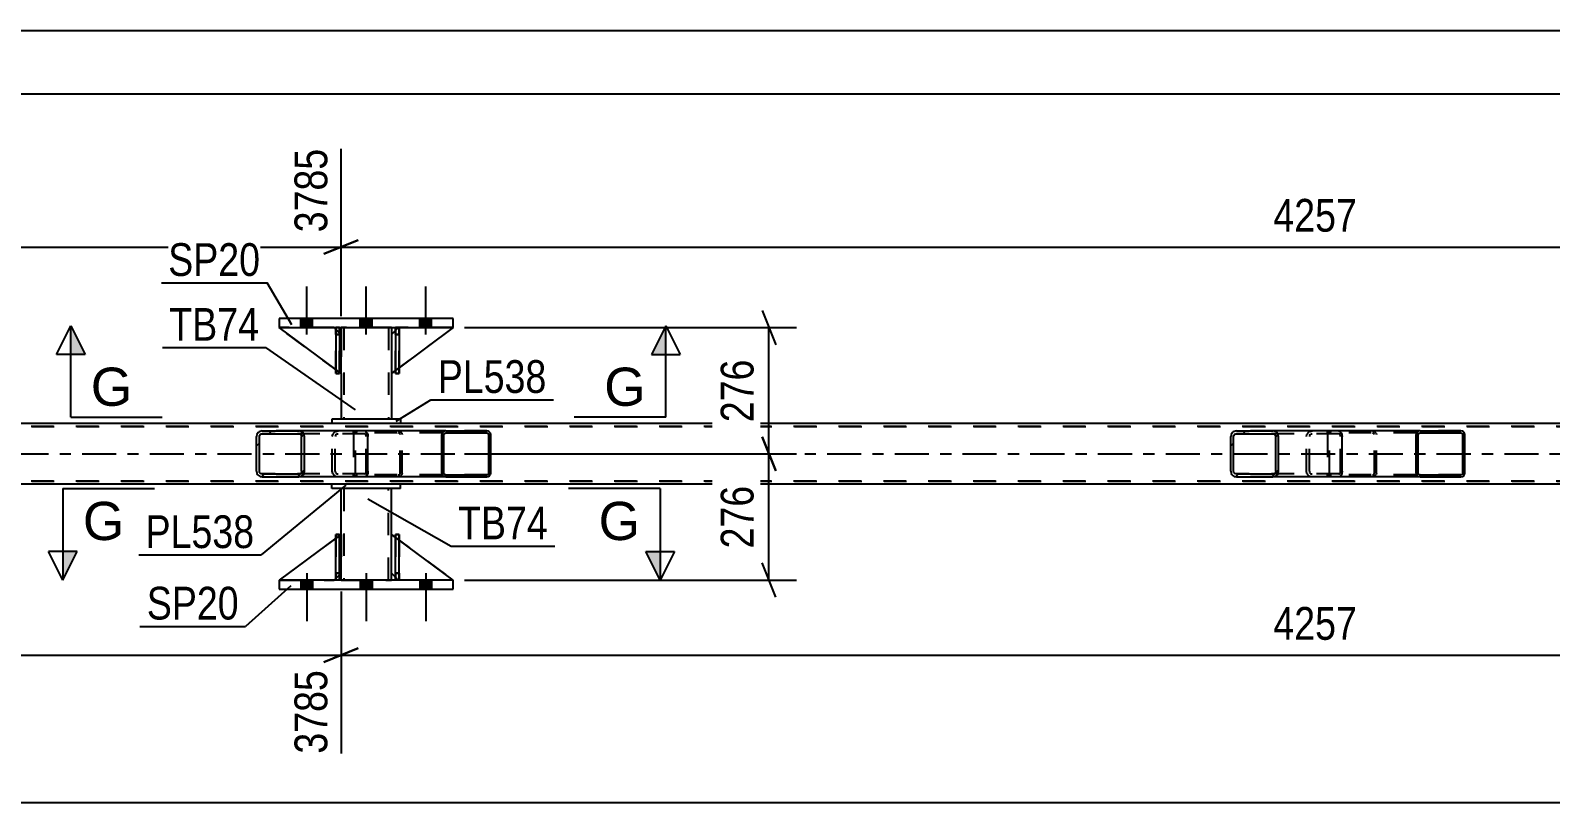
# Model space of a CAD drawing. Header units: millimetres. Extents: x 0 to 841, y 0 to 594.
# Drawn here: x 128.4 to 261.3, y 223.9 to 291.5 of the extents above; entities that cross this region are included whole.
import ezdxf

# ---------------------------------------------------------------- set-up
doc = ezdxf.new("R2010")
doc.units = ezdxf.units.MM
doc.linetypes.add('DXK_LINE_DOT2', pattern=[3.9198, 1.9599, -1.9599])
doc.linetypes.add('DXK_LINE_DOT3', pattern=[5.9187, 2.979, -0.9799, 0.9799, -0.9799])
doc.styles.add('Arial', font='ARIAL.TTF', dxfattribs={"height": 0.2})
doc.styles.add('Arial Narrow', font='ARIALN.TTF', dxfattribs={"height": 0.2})

# ---------------------------------------------------------------- blocks, each defined once
blk = doc.blocks.new('Bolt-318933943-2684 - 2681')
at = {"linetype": 'Continuous'}
for points in [[(153.11, 243.39), (152.07, 243.39), (152.07, 242.59), (153.11, 242.59)], [(153.11, 243.39), (152.07, 243.39), (152.07, 242.59), (153.11, 242.59)], [(153.11, 243.39), (152.07, 243.39), (152.07, 242.59), (153.11, 242.59)], [(158.31, 243.39), (157.27, 243.39), (157.27, 242.59), (158.31, 242.59)], [(158.31, 243.39), (157.27, 243.39), (157.27, 242.59), (158.31, 242.59)], [(163.51, 243.39), (162.47, 243.39), (162.47, 242.59), (163.51, 242.59)], [(163.51, 243.39), (162.47, 243.39), (162.47, 242.59), (163.51, 242.59)], [(163.51, 243.39), (162.47, 243.39), (162.47, 242.59), (163.51, 242.59)]]:
    blk.add_hatch(color=1, dxfattribs=at).paths.add_polyline_path(points)
at = {"color": 1, "linetype": 'Continuous'}
for p, q in [((152.07, 243.39), (152.07, 242.59)), ((152.07, 243.39), (152.07, 242.59)), ((152.07, 243.39), (152.07, 242.59)), ((152.59, 243.99), (152.59, 239.79)), ((152.59, 243.99), (152.59, 239.79)), ((152.59, 243.99), (152.59, 239.79)), ((153.11, 243.39), (153.11, 242.59)), ((153.11, 243.39), (153.11, 242.59)), ((153.11, 243.39), (153.11, 242.59)), ((157.27, 243.39), (157.27, 242.59)), ((157.27, 243.39), (157.27, 242.59)), ((157.79, 243.99), (157.79, 239.79)), ((157.79, 243.99), (157.79, 239.79)), ((158.31, 243.39), (158.31, 242.59)), ((158.31, 243.39), (158.31, 242.59)), ((162.47, 243.39), (162.47, 242.59)), ((162.47, 243.39), (162.47, 242.59)), ((162.47, 243.39), (162.47, 242.59)), ((162.99, 243.99), (162.99, 239.79)), ((162.99, 243.99), (162.99, 239.79)), ((162.99, 243.99), (162.99, 239.79)), ((163.51, 243.39), (163.51, 242.59)), ((163.51, 243.39), (163.51, 242.59)), ((163.51, 243.39), (163.51, 242.59))]:
    blk.add_line(p, q, dxfattribs=at)
blk = doc.blocks.new('Bolt-318933943-2685 - 2681')
at = {"linetype": 'Continuous'}
for points in [[(152.07, 265.47), (153.11, 265.47), (153.11, 266.27), (152.07, 266.27)], [(152.07, 265.47), (153.11, 265.47), (153.11, 266.27), (152.07, 266.27)], [(152.07, 265.47), (153.11, 265.47), (153.11, 266.27), (152.07, 266.27)], [(157.27, 265.47), (158.31, 265.47), (158.31, 266.27), (157.27, 266.27)], [(157.27, 265.47), (158.31, 265.47), (158.31, 266.27), (157.27, 266.27)], [(162.47, 265.47), (163.51, 265.47), (163.51, 266.27), (162.47, 266.27)], [(162.47, 265.47), (163.51, 265.47), (163.51, 266.27), (162.47, 266.27)], [(162.47, 265.47), (163.51, 265.47), (163.51, 266.27), (162.47, 266.27)]]:
    blk.add_hatch(color=1, dxfattribs=at).paths.add_polyline_path(points)
at = {"color": 1, "linetype": 'Continuous'}
for p, q in [((152.59, 264.87), (152.59, 269.07)), ((152.59, 264.87), (152.59, 269.07)), ((152.59, 264.87), (152.59, 269.07)), ((157.79, 264.87), (157.79, 269.07)), ((157.79, 264.87), (157.79, 269.07)), ((162.99, 264.87), (162.99, 269.07)), ((162.99, 264.87), (162.99, 269.07)), ((162.99, 264.87), (162.99, 269.07)), ((152.07, 265.47), (152.07, 266.27)), ((152.07, 265.47), (152.07, 266.27)), ((152.07, 265.47), (152.07, 266.27)), ((153.11, 265.47), (153.11, 266.27)), ((153.11, 265.47), (153.11, 266.27)), ((153.11, 265.47), (153.11, 266.27)), ((157.27, 265.47), (157.27, 266.27)), ((157.27, 265.47), (157.27, 266.27)), ((158.31, 265.47), (158.31, 266.27)), ((158.31, 265.47), (158.31, 266.27)), ((162.47, 265.47), (162.47, 266.27)), ((162.47, 265.47), (162.47, 266.27)), ((162.47, 265.47), (162.47, 266.27)), ((163.51, 265.47), (163.51, 266.27)), ((163.51, 265.47), (163.51, 266.27)), ((163.51, 265.47), (163.51, 266.27))]:
    blk.add_line(p, q, dxfattribs=at)
blk = doc.blocks.new('Part-318933943-2922 - 2681')
at = {"color": 2, "linetype": 'Continuous'}
for p, q in [((155.59, 247.39), (155.59, 251.39)), ((159.99, 247.39), (159.99, 251.39)), ((155.59, 243.39), (155.59, 243.99)), ((159.99, 243.39), (159.99, 243.99))]:
    blk.add_line(p, q, dxfattribs=at)
at = {"color": 7, "linetype": 'DXK_LINE_DOT2'}
for p, q in [((159.99, 251.39), (155.59, 251.39)), ((155.83, 251.39), (155.83, 243.39)), ((159.75, 243.39), (159.75, 251.39)), ((155.59, 243.99), (155.59, 247.39)), ((159.99, 243.99), (159.99, 247.39)), ((155.59, 243.39), (159.99, 243.39))]:
    blk.add_line(p, q, dxfattribs=at)
blk = doc.blocks.new('Part-318933943-2757 - 2681')
at = {"color": 2, "linetype": 'Continuous'}
for p, q in [((154.79, 257.07), (61.94, 257.07)), ((325.06, 257.07), (160.79, 257.07)), ((154.79, 251.79), (61.94, 251.79)), ((325.06, 251.79), (160.79, 251.79))]:
    blk.add_line(p, q, dxfattribs=at)
at = {"color": 7, "linetype": 'DXK_LINE_DOT2'}
for p, q in [((726.28, 256.83), (61.94, 256.83)), ((61.94, 256.83), (725.57, 256.83)), ((160.79, 257.07), (154.79, 257.07)), ((726.28, 252.03), (61.94, 252.03)), ((61.94, 252.03), (725.54, 252.03)), ((160.79, 251.79), (154.79, 251.79))]:
    blk.add_line(p, q, dxfattribs=at)
at = {"color": 7, "linetype": 'DXK_LINE_DOT3'}
blk.add_line((61.94, 254.43), (725.95, 254.43), dxfattribs=at)
blk = doc.blocks.new('Part-318933943-2841 - 2681')
at = {"color": 2, "linetype": 'Continuous'}
for p, q in [((160.79, 251.79), (154.79, 251.79)), ((154.79, 251.39), (154.79, 251.79)), ((160.79, 251.39), (154.79, 251.39)), ((160.79, 251.39), (160.79, 251.79))]:
    blk.add_line(p, q, dxfattribs=at)
blk = doc.blocks.new('Part-318933943-2770 - 2681')
at = {"color": 2, "linetype": 'Continuous'}
for p, q in [((160.79, 257.47), (154.79, 257.47)), ((154.79, 257.47), (154.79, 257.07)), ((160.79, 257.07), (154.79, 257.07)), ((160.79, 257.47), (160.79, 257.07))]:
    blk.add_line(p, q, dxfattribs=at)
blk = doc.blocks.new('Part-318933943-2796 - 2681')
at = {"linetype": 'Continuous'}
h = blk.add_hatch(dxfattribs=at)
h.set_pattern_fill('', scale=0.7, style=0, pattern_type=0)
h.set_pattern_definition([(45, (253.7785, 256.228), (-1.57154, 1.57154), [])])
h.paths.add_polyline_path([(253.8, 256.11), (253.78, 256.23), (253.7, 256.33), (253.59, 256.4), (253.46, 256.43), (249.89, 256.43), (249.76, 256.4), (249.65, 256.33), (249.57, 256.23), (249.55, 256.11), (249.55, 252.75), (249.57, 252.62), (249.65, 252.52), (249.76, 252.45), (249.89, 252.43), (253.46, 252.43), (253.59, 252.45), (253.7, 252.52), (253.78, 252.62), (253.8, 252.75)])
h.paths.add_polyline_path([(253.62, 252.68), (253.58, 252.63), (253.53, 252.6), (253.46, 252.59), (249.89, 252.59), (249.82, 252.6), (249.77, 252.63), (249.73, 252.68), (249.72, 252.75), (249.72, 256.11), (249.73, 256.17), (249.77, 256.22), (249.82, 256.25), (249.89, 256.27), (253.46, 256.27), (253.53, 256.25), (253.58, 256.22), (253.62, 256.17), (253.63, 256.11), (253.63, 252.75)])
at = {"color": 7, "linetype": 'DXK_LINE_DOT2'}
for p, q in [((242.02, 256.4), (242.15, 256.43)), ((242.8, 256.43), (242.15, 256.43)), ((245.73, 256.43), (245.86, 256.4)), ((253.46, 256.43), (249.89, 256.43)), ((241.81, 256.11), (241.82, 256.13)), ((241.81, 256.11), (241.81, 252.75)), ((241.82, 256.13), (241.84, 256.23)), ((241.99, 256.17), (241.98, 256.11)), ((241.98, 252.75), (241.98, 256.11)), ((242.03, 256.22), (241.99, 256.17)), ((242.09, 256.25), (242.03, 256.22)), ((242.15, 256.27), (242.09, 256.25)), ((253.46, 256.27), (242.15, 256.27)), ((245.79, 256.25), (245.73, 256.27)), ((245.85, 256.22), (245.79, 256.25)), ((245.88, 256.17), (245.85, 256.22)), ((245.9, 256.11), (245.88, 256.17)), ((245.9, 252.75), (245.9, 256.11)), ((246.04, 256.23), (246.07, 256.11)), ((246.07, 252.75), (246.07, 256.11)), ((241.84, 252.62), (241.81, 252.75)), ((241.98, 252.75), (241.99, 252.68)), ((241.99, 252.68), (242.03, 252.63)), ((242.15, 252.43), (242.02, 252.45)), ((242.03, 252.63), (242.09, 252.6)), ((242.09, 252.6), (242.15, 252.59)), ((253.46, 252.59), (242.15, 252.59)), ((242.8, 252.43), (242.15, 252.43)), ((245.73, 252.59), (245.79, 252.6)), ((245.86, 252.45), (245.73, 252.43)), ((245.79, 252.6), (245.85, 252.63)), ((245.85, 252.63), (245.88, 252.68)), ((245.88, 252.68), (245.9, 252.75)), ((246.07, 252.75), (246.04, 252.62)), ((253.46, 252.43), (249.89, 252.43))]:
    blk.add_line(p, q, dxfattribs=at)
at = {"color": 2, "linetype": 'Continuous'}
for p, q in [((249.89, 256.43), (242.8, 256.43)), ((249.89, 256.43), (249.76, 256.4)), ((249.89, 256.43), (253.46, 256.43)), ((253.59, 256.4), (253.46, 256.43)), ((249.57, 256.23), (249.55, 256.11)), ((249.55, 252.75), (249.55, 256.11)), ((249.72, 256.11), (249.73, 256.17)), ((249.72, 252.75), (249.72, 256.11)), ((249.73, 256.17), (249.77, 256.22)), ((249.77, 256.22), (249.82, 256.25)), ((249.82, 256.25), (249.89, 256.27)), ((249.89, 256.27), (253.46, 256.27)), ((253.46, 256.27), (253.53, 256.25)), ((253.53, 256.25), (253.58, 256.22)), ((253.58, 256.22), (253.62, 256.17)), ((253.62, 256.17), (253.63, 256.11)), ((253.63, 252.75), (253.63, 256.11)), ((253.8, 256.11), (253.78, 256.23)), ((253.8, 252.75), (253.8, 256.11)), ((249.89, 252.43), (242.8, 252.43)), ((249.55, 252.75), (249.57, 252.62)), ((249.73, 252.68), (249.72, 252.75)), ((249.77, 252.63), (249.73, 252.68)), ((249.76, 252.45), (249.89, 252.43)), ((249.82, 252.6), (249.77, 252.63)), ((249.89, 252.59), (249.82, 252.6)), ((249.89, 252.59), (253.46, 252.59)), ((249.89, 252.43), (253.46, 252.43)), ((253.53, 252.6), (253.46, 252.59)), ((253.46, 252.43), (253.59, 252.45)), ((253.58, 252.63), (253.53, 252.6)), ((253.62, 252.68), (253.58, 252.63)), ((253.63, 252.75), (253.62, 252.68)), ((253.78, 252.62), (253.8, 252.75))]:
    blk.add_line(p, q, dxfattribs=at)
at = {"color": 7, "linetype": 'DXK_LINE_DOT2'}
for centre, start, end in [((242.14, 256.09), 110.7583, 155.68), ((245.74, 256.09), 24.32, 69.2417), ((242.14, 252.76), 204.32, 249.2417), ((245.74, 252.76), 290.7583, 335.68)]:
    blk.add_arc(centre, 0.331, start, end, dxfattribs=at)
at = {"color": 2, "linetype": 'Continuous'}
for centre, start, end in [((249.88, 256.09), 110.7583, 155.68), ((253.48, 256.09), 24.32, 69.2417), ((249.88, 252.76), 204.32, 249.2417), ((253.48, 252.76), 290.7583, 335.68)]:
    blk.add_arc(centre, 0.331, start, end, dxfattribs=at)
blk = doc.blocks.new('Part-318933943-2797 - 2681')
at = {"linetype": 'Continuous'}
h = blk.add_hatch(dxfattribs=at)
h.set_pattern_fill('', scale=0.7, style=0, pattern_type=0)
h.set_pattern_definition([(45, (237.4916, 256.1292), (-1.57154, 1.57154), [])])
h.paths.add_polyline_path([(237.53, 255.95), (237.49, 256.13), (237.38, 256.28), (237.22, 256.39), (237.03, 256.43), (233.84, 256.43), (233.65, 256.39), (233.49, 256.28), (233.38, 256.13), (233.34, 255.95), (233.34, 252.91), (233.38, 252.72), (233.49, 252.57), (233.65, 252.46), (233.84, 252.43), (237.03, 252.43), (237.22, 252.46), (237.38, 252.57), (237.49, 252.72), (237.53, 252.91)])
h.paths.add_polyline_path([(237.26, 252.81), (237.2, 252.74), (237.12, 252.68), (237.03, 252.67), (233.84, 252.67), (233.75, 252.68), (233.67, 252.74), (233.61, 252.81), (233.59, 252.91), (233.59, 255.95), (233.61, 256.04), (233.67, 256.12), (233.75, 256.17), (233.84, 256.19), (237.03, 256.19), (237.12, 256.17), (237.2, 256.12), (237.26, 256.04), (237.28, 255.95), (237.28, 252.91)])
at = {"color": 2, "linetype": 'Continuous'}
for p, q in [((233.84, 256.43), (233.65, 256.39)), ((233.84, 256.43), (237.03, 256.43)), ((242.8, 256.43), (237.03, 256.43)), ((237.22, 256.39), (237.03, 256.43)), ((242.8, 256.43), (242.91, 256.39)), ((233.38, 256.13), (233.34, 255.95)), ((233.34, 252.91), (233.34, 255.95)), ((233.59, 255.95), (233.61, 256.04)), ((233.59, 252.91), (233.59, 255.95)), ((233.61, 256.04), (233.67, 256.12)), ((233.67, 256.12), (233.75, 256.17)), ((233.75, 256.17), (233.84, 256.19)), ((233.84, 256.19), (237.03, 256.19)), ((237.03, 256.19), (237.12, 256.17)), ((237.12, 256.17), (237.2, 256.12)), ((237.2, 256.12), (237.26, 256.04)), ((237.26, 256.04), (237.28, 255.95)), ((237.28, 252.91), (237.28, 255.95)), ((237.53, 255.95), (237.49, 256.13)), ((237.53, 252.91), (237.53, 255.95)), ((242.91, 256.39), (242.99, 256.28)), ((242.99, 256.28), (243.05, 256.13)), ((243.05, 256.13), (243.07, 255.95)), ((243.07, 252.91), (243.07, 255.95)), ((233.34, 252.91), (233.38, 252.72)), ((233.61, 252.81), (233.59, 252.91)), ((233.67, 252.74), (233.61, 252.81)), ((233.65, 252.46), (233.84, 252.43)), ((233.75, 252.68), (233.67, 252.74)), ((233.84, 252.67), (233.75, 252.68)), ((233.84, 252.67), (237.03, 252.67)), ((233.84, 252.43), (237.03, 252.43)), ((237.12, 252.68), (237.03, 252.67)), ((237.03, 252.43), (237.22, 252.46)), ((242.8, 252.43), (237.03, 252.43)), ((237.2, 252.74), (237.12, 252.68)), ((237.26, 252.81), (237.2, 252.74)), ((237.28, 252.91), (237.26, 252.81)), ((237.49, 252.72), (237.53, 252.91)), ((242.91, 252.46), (242.8, 252.43)), ((242.99, 252.57), (242.91, 252.46)), ((243.05, 252.72), (242.99, 252.57)), ((243.07, 252.91), (243.05, 252.72))]:
    blk.add_line(p, q, dxfattribs=at)
at = {"color": 7, "linetype": 'DXK_LINE_DOT2'}
for p, q in [((237.03, 256.43), (233.84, 256.43)), ((240.28, 256.39), (240.47, 256.43)), ((241.81, 256.19), (241.81, 256.43)), ((242.8, 256.19), (233.84, 256.19)), ((239.97, 255.95), (240, 256.13)), ((239.97, 252.91), (239.97, 255.95)), ((240.24, 256.04), (240.22, 255.95)), ((240.22, 252.91), (240.22, 255.95)), ((240.29, 256.12), (240.24, 256.04)), ((240.29, 256.12), (240.31, 256.13)), ((240.31, 256.13), (240.37, 256.17)), ((240.37, 256.17), (240.47, 256.19)), ((242.85, 256.17), (242.8, 256.19)), ((242.9, 256.12), (242.85, 256.17)), ((242.93, 256.04), (242.9, 256.12)), ((242.94, 255.95), (242.93, 256.04)), ((242.94, 252.91), (242.94, 255.95)), ((242.8, 252.67), (233.84, 252.67)), ((237.03, 252.43), (233.84, 252.43)), ((240, 252.72), (239.97, 252.91)), ((240.22, 252.91), (240.24, 252.81)), ((240.24, 252.81), (240.29, 252.74)), ((240.47, 252.43), (240.28, 252.46)), ((240.29, 252.74), (240.31, 252.72)), ((240.31, 252.72), (240.37, 252.68)), ((240.37, 252.68), (240.47, 252.67)), ((241.81, 252.43), (241.81, 252.67)), ((242.8, 252.67), (242.85, 252.68)), ((242.85, 252.68), (242.9, 252.74)), ((242.9, 252.74), (242.93, 252.81)), ((242.93, 252.81), (242.94, 252.91))]:
    blk.add_line(p, q, dxfattribs=at)
at = {"color": 2, "linetype": 'Continuous'}
for centre, start, end in [((233.83, 255.93), 111.1941, 156.1506), ((237.04, 255.93), 23.8494, 68.8059), ((233.83, 252.92), 203.8494, 248.8059), ((237.04, 252.92), 291.1941, 336.1506)]:
    blk.add_arc(centre, 0.492, start, end, dxfattribs=at)
at = {"color": 7, "linetype": 'DXK_LINE_DOT2'}
for centre, start, end in [((240.45, 255.93), 111.1941, 156.1506), ((240.45, 252.92), 203.8494, 248.8059)]:
    blk.add_arc(centre, 0.492, start, end, dxfattribs=at)
blk = doc.blocks.new('Part-318933943-2798 - 2681')
at = {"linetype": 'Continuous'}
h = blk.add_hatch(dxfattribs=at)
h.set_pattern_fill('', scale=0.7, style=0, pattern_type=0)
h.set_pattern_definition([(45, (168.6443, 256.228), (-1.57154, 1.57154), [])])
h.paths.add_polyline_path([(168.67, 256.11), (168.64, 256.23), (168.57, 256.33), (168.46, 256.4), (168.33, 256.43), (164.75, 256.43), (164.62, 256.4), (164.51, 256.33), (164.44, 256.23), (164.41, 256.11), (164.41, 252.75), (164.44, 252.62), (164.51, 252.52), (164.62, 252.45), (164.75, 252.43), (168.33, 252.43), (168.46, 252.45), (168.57, 252.52), (168.64, 252.62), (168.67, 252.75)])
h.paths.add_polyline_path([(168.49, 252.68), (168.45, 252.63), (168.39, 252.6), (168.33, 252.59), (164.75, 252.59), (164.69, 252.6), (164.63, 252.63), (164.6, 252.68), (164.58, 252.75), (164.58, 256.11), (164.6, 256.17), (164.63, 256.22), (164.69, 256.25), (164.75, 256.27), (168.33, 256.27), (168.39, 256.25), (168.45, 256.22), (168.49, 256.17), (168.5, 256.11), (168.5, 252.75)])
at = {"color": 7, "linetype": 'DXK_LINE_DOT2'}
for p, q in [((156.89, 256.4), (157.02, 256.43)), ((157.67, 256.43), (157.02, 256.43)), ((160.59, 256.43), (160.72, 256.4)), ((168.33, 256.43), (164.75, 256.43)), ((156.68, 256.13), (156.7, 256.23)), ((156.68, 256.11), (156.68, 256.13)), ((156.68, 256.11), (156.68, 252.75)), ((156.86, 256.17), (156.85, 256.11)), ((156.85, 252.75), (156.85, 256.11)), ((156.9, 256.22), (156.86, 256.17)), ((156.95, 256.25), (156.9, 256.22)), ((157.02, 256.27), (156.95, 256.25)), ((168.33, 256.27), (157.02, 256.27)), ((160.66, 256.25), (160.59, 256.27)), ((160.71, 256.22), (160.66, 256.25)), ((160.75, 256.17), (160.71, 256.22)), ((160.76, 256.11), (160.75, 256.17)), ((160.76, 252.75), (160.76, 256.11)), ((160.91, 256.23), (160.93, 256.11)), ((160.93, 252.75), (160.93, 256.11)), ((156.7, 252.62), (156.68, 252.75)), ((156.85, 252.75), (156.86, 252.68)), ((156.86, 252.68), (156.9, 252.63)), ((157.02, 252.43), (156.89, 252.45)), ((156.9, 252.63), (156.95, 252.6)), ((156.95, 252.6), (157.02, 252.59)), ((168.33, 252.59), (157.02, 252.59)), ((157.67, 252.43), (157.02, 252.43)), ((160.59, 252.59), (160.66, 252.6)), ((160.72, 252.45), (160.59, 252.43)), ((160.66, 252.6), (160.71, 252.63)), ((160.71, 252.63), (160.75, 252.68)), ((160.75, 252.68), (160.76, 252.75)), ((160.93, 252.75), (160.91, 252.62)), ((168.33, 252.43), (164.75, 252.43))]:
    blk.add_line(p, q, dxfattribs=at)
at = {"color": 2, "linetype": 'Continuous'}
for p, q in [((164.75, 256.43), (157.67, 256.43)), ((164.75, 256.43), (164.62, 256.4)), ((164.75, 256.43), (168.33, 256.43)), ((168.46, 256.4), (168.33, 256.43)), ((164.44, 256.23), (164.41, 256.11)), ((164.41, 252.75), (164.41, 256.11)), ((164.58, 256.11), (164.6, 256.17)), ((164.58, 252.75), (164.58, 256.11)), ((164.6, 256.17), (164.63, 256.22)), ((164.63, 256.22), (164.69, 256.25)), ((164.69, 256.25), (164.75, 256.27)), ((164.75, 256.27), (168.33, 256.27)), ((168.33, 256.27), (168.39, 256.25)), ((168.39, 256.25), (168.45, 256.22)), ((168.45, 256.22), (168.49, 256.17)), ((168.49, 256.17), (168.5, 256.11)), ((168.5, 252.75), (168.5, 256.11)), ((168.67, 256.11), (168.64, 256.23)), ((168.67, 252.75), (168.67, 256.11)), ((164.75, 252.43), (157.67, 252.43)), ((164.41, 252.75), (164.44, 252.62)), ((164.6, 252.68), (164.58, 252.75)), ((164.63, 252.63), (164.6, 252.68)), ((164.62, 252.45), (164.75, 252.43)), ((164.69, 252.6), (164.63, 252.63)), ((164.75, 252.59), (164.69, 252.6)), ((164.75, 252.59), (168.33, 252.59)), ((164.75, 252.43), (168.33, 252.43)), ((168.39, 252.6), (168.33, 252.59)), ((168.33, 252.43), (168.46, 252.45)), ((168.45, 252.63), (168.39, 252.6)), ((168.49, 252.68), (168.45, 252.63)), ((168.5, 252.75), (168.49, 252.68)), ((168.64, 252.62), (168.67, 252.75))]:
    blk.add_line(p, q, dxfattribs=at)
at = {"color": 7, "linetype": 'DXK_LINE_DOT2'}
for centre, start, end in [((157, 256.09), 110.7583, 155.68), ((160.61, 256.09), 24.32, 69.2417), ((157, 252.76), 204.32, 249.2417), ((160.61, 252.76), 290.7583, 335.68)]:
    blk.add_arc(centre, 0.331, start, end, dxfattribs=at)
at = {"color": 2, "linetype": 'Continuous'}
for centre, start, end in [((164.74, 256.09), 110.7583, 155.68), ((168.34, 256.09), 24.32, 69.2417), ((164.74, 252.76), 204.32, 249.2417), ((168.34, 252.76), 290.7583, 335.68)]:
    blk.add_arc(centre, 0.331, start, end, dxfattribs=at)
blk = doc.blocks.new('Part-318933943-2912 - 2681')
at = {"color": 7, "linetype": 'DXK_LINE_DOT2'}
for p, q in [((155.59, 261.47), (150.19, 265.47)), ((150.19, 265.47), (154.99, 265.47)), ((154.99, 265.47), (155.59, 264.87)), ((155.59, 264.87), (154.99, 265.47)), ((155.59, 264.87), (155.59, 261.47)), ((155.59, 264.87), (155.59, 264.87)), ((155.59, 264.87), (155.59, 261.47))]:
    blk.add_line(p, q, dxfattribs=at)
blk = doc.blocks.new('Part-318933943-2940 - 2681')
at = {"color": 2, "linetype": 'Continuous'}
for p, q in [((155.15, 243.39), (155.15, 247.39)), ((155.15, 247.39), (155.47, 247.39)), ((155.47, 243.39), (155.47, 247.39)), ((155.15, 243.39), (155.15, 243.39)), ((155.47, 243.39), (155.15, 243.39))]:
    blk.add_line(p, q, dxfattribs=at)
at = {"color": 7, "linetype": 'DXK_LINE_DOT2'}
for p, q in [((155.15, 247.39), (155.15, 243.99)), ((155.47, 243.99), (155.47, 247.39)), ((155.15, 243.99), (155.15, 243.39)), ((155.15, 243.99), (155.47, 243.99)), ((155.47, 243.39), (155.47, 243.99)), ((155.47, 243.39), (155.47, 243.39))]:
    blk.add_line(p, q, dxfattribs=at)
blk = doc.blocks.new('Part-318933943-2889 - 2681')
at = {"color": 2, "linetype": 'Continuous'}
for p, q in [((155.59, 265.47), (155.59, 264.87)), ((159.99, 265.47), (159.99, 264.87)), ((155.59, 261.47), (155.59, 257.47)), ((159.99, 261.47), (159.99, 257.47))]:
    blk.add_line(p, q, dxfattribs=at)
at = {"color": 7, "linetype": 'DXK_LINE_DOT2'}
for p, q in [((159.99, 265.47), (155.59, 265.47)), ((155.59, 264.87), (155.59, 261.47)), ((155.83, 265.47), (155.83, 257.47)), ((159.75, 265.47), (159.75, 257.47)), ((159.99, 264.87), (159.99, 261.47)), ((159.99, 257.47), (155.59, 257.47))]:
    blk.add_line(p, q, dxfattribs=at)
blk = doc.blocks.new('Part-318933943-2907 - 2681')
at = {"linetype": 'Continuous'}
h = blk.add_hatch(dxfattribs=at)
h.set_pattern_fill('', scale=0.7, style=0, pattern_type=0)
h.set_pattern_definition([(45, (152.3574, 256.1292), (-1.57154, 1.57154), [])])
h.paths.add_polyline_path([(152.4, 255.95), (152.36, 256.13), (152.25, 256.28), (152.09, 256.39), (151.89, 256.43), (148.71, 256.43), (148.52, 256.39), (148.35, 256.28), (148.24, 256.13), (148.21, 255.95), (148.21, 252.91), (148.24, 252.72), (148.35, 252.57), (148.52, 252.46), (148.71, 252.43), (151.89, 252.43), (152.09, 252.46), (152.25, 252.57), (152.36, 252.72), (152.4, 252.91)])
h.paths.add_polyline_path([(152.13, 252.81), (152.07, 252.74), (151.99, 252.68), (151.89, 252.67), (148.71, 252.67), (148.61, 252.68), (148.53, 252.74), (148.48, 252.81), (148.46, 252.91), (148.46, 255.95), (148.48, 256.04), (148.53, 256.12), (148.61, 256.17), (148.71, 256.19), (151.89, 256.19), (151.99, 256.17), (152.07, 256.12), (152.13, 256.04), (152.14, 255.95), (152.14, 252.91)])
at = {"color": 2, "linetype": 'Continuous'}
for p, q in [((148.71, 256.43), (148.52, 256.39)), ((148.71, 256.43), (151.89, 256.43)), ((157.67, 256.43), (151.89, 256.43)), ((152.09, 256.39), (151.89, 256.43)), ((157.67, 256.43), (157.77, 256.39)), ((148.24, 256.13), (148.21, 255.95)), ((148.21, 252.91), (148.21, 255.95)), ((148.46, 255.95), (148.48, 256.04)), ((148.46, 252.91), (148.46, 255.95)), ((148.48, 256.04), (148.53, 256.12)), ((148.53, 256.12), (148.61, 256.17)), ((148.61, 256.17), (148.71, 256.19)), ((148.71, 256.19), (151.89, 256.19)), ((151.89, 256.19), (151.99, 256.17)), ((151.99, 256.17), (152.07, 256.12)), ((152.07, 256.12), (152.13, 256.04)), ((152.13, 256.04), (152.14, 255.95)), ((152.14, 252.91), (152.14, 255.95)), ((152.4, 255.95), (152.36, 256.13)), ((152.4, 252.91), (152.4, 255.95)), ((157.77, 256.39), (157.86, 256.28)), ((157.86, 256.28), (157.92, 256.13)), ((157.92, 256.13), (157.94, 255.95)), ((157.94, 252.91), (157.94, 255.95)), ((148.21, 252.91), (148.24, 252.72)), ((148.48, 252.81), (148.46, 252.91)), ((148.53, 252.74), (148.48, 252.81)), ((148.52, 252.46), (148.71, 252.43)), ((148.61, 252.68), (148.53, 252.74)), ((148.71, 252.67), (148.61, 252.68)), ((148.71, 252.67), (151.89, 252.67)), ((148.71, 252.43), (151.89, 252.43)), ((151.99, 252.68), (151.89, 252.67)), ((151.89, 252.43), (152.09, 252.46)), ((157.67, 252.43), (151.89, 252.43)), ((152.07, 252.74), (151.99, 252.68)), ((152.13, 252.81), (152.07, 252.74)), ((152.14, 252.91), (152.13, 252.81)), ((152.36, 252.72), (152.4, 252.91)), ((157.77, 252.46), (157.67, 252.43)), ((157.86, 252.57), (157.77, 252.46)), ((157.92, 252.72), (157.86, 252.57)), ((157.94, 252.91), (157.92, 252.72))]:
    blk.add_line(p, q, dxfattribs=at)
at = {"color": 7, "linetype": 'DXK_LINE_DOT2'}
for p, q in [((151.89, 256.43), (148.71, 256.43)), ((155.14, 256.39), (155.33, 256.43)), ((156.68, 256.19), (156.68, 256.43)), ((157.67, 256.19), (148.71, 256.19)), ((154.83, 255.95), (154.87, 256.13)), ((154.83, 252.91), (154.83, 255.95)), ((155.1, 256.04), (155.08, 255.95)), ((155.08, 252.91), (155.08, 255.95)), ((155.16, 256.12), (155.1, 256.04)), ((155.16, 256.12), (155.18, 256.13)), ((155.18, 256.13), (155.24, 256.17)), ((155.24, 256.17), (155.33, 256.19)), ((157.72, 256.17), (157.67, 256.19)), ((157.76, 256.12), (157.72, 256.17)), ((157.79, 256.04), (157.76, 256.12)), ((157.8, 255.95), (157.79, 256.04)), ((157.8, 252.91), (157.8, 255.95)), ((157.67, 252.67), (148.71, 252.67)), ((151.89, 252.43), (148.71, 252.43)), ((154.87, 252.72), (154.83, 252.91)), ((155.08, 252.91), (155.1, 252.81)), ((155.1, 252.81), (155.16, 252.74)), ((155.33, 252.43), (155.14, 252.46)), ((155.16, 252.74), (155.18, 252.72)), ((155.18, 252.72), (155.24, 252.68)), ((155.24, 252.68), (155.33, 252.67)), ((156.68, 252.43), (156.68, 252.67)), ((157.67, 252.67), (157.72, 252.68)), ((157.72, 252.68), (157.76, 252.74)), ((157.76, 252.74), (157.79, 252.81)), ((157.79, 252.81), (157.8, 252.91))]:
    blk.add_line(p, q, dxfattribs=at)
at = {"color": 2, "linetype": 'Continuous'}
for centre, start, end in [((148.69, 255.93), 111.1941, 156.1506), ((151.91, 255.93), 23.8494, 68.8059), ((148.69, 252.92), 203.8494, 248.8059), ((151.91, 252.92), 291.1941, 336.1506)]:
    blk.add_arc(centre, 0.492, start, end, dxfattribs=at)
at = {"color": 7, "linetype": 'DXK_LINE_DOT2'}
for centre, start, end in [((155.32, 255.93), 111.1941, 156.1506), ((155.32, 252.92), 203.8494, 248.8059)]:
    blk.add_arc(centre, 0.492, start, end, dxfattribs=at)
blk = doc.blocks.new('Part-318933943-2908 - 2681')
at = {"color": 7, "linetype": 'DXK_LINE_DOT2'}
for p, q in [((155.47, 247.39), (155.15, 247.39)), ((155.15, 243.99), (155.15, 247.39)), ((155.15, 243.39), (155.15, 247.39)), ((155.47, 247.39), (155.47, 243.99)), ((155.47, 243.39), (155.47, 247.39)), ((155.47, 243.99), (155.15, 243.99)), ((155.15, 243.39), (155.15, 243.99)), ((155.47, 243.39), (155.15, 243.39)), ((155.47, 243.99), (155.47, 243.39)), ((155.47, 243.39), (155.47, 243.39))]:
    blk.add_line(p, q, dxfattribs=at)
blk = doc.blocks.new('Part-318933943-2909 - 2681')
at = {"color": 7, "linetype": 'DXK_LINE_DOT2'}
for p, q in [((160.67, 247.39), (160.35, 247.39)), ((160.35, 243.99), (160.35, 247.39)), ((160.35, 243.39), (160.35, 247.39)), ((160.67, 247.39), (160.67, 243.99)), ((160.67, 243.39), (160.67, 247.39)), ((160.67, 243.99), (160.35, 243.99)), ((160.35, 243.39), (160.35, 243.99)), ((160.67, 243.39), (160.35, 243.39)), ((160.67, 243.99), (160.67, 243.39)), ((160.67, 243.39), (160.67, 243.39))]:
    blk.add_line(p, q, dxfattribs=at)
blk = doc.blocks.new('Part-318933943-2910 - 2681')
at = {"color": 7, "linetype": 'DXK_LINE_DOT2'}
for p, q in [((160.59, 265.47), (159.99, 264.87)), ((159.99, 261.47), (165.39, 265.47)), ((159.99, 264.87), (159.99, 261.47)), ((165.39, 265.47), (160.59, 265.47))]:
    blk.add_line(p, q, dxfattribs=at)
blk = doc.blocks.new('Part-318933943-2911 - 2681')
at = {"color": 2, "linetype": 'Continuous'}
for p, q in [((160.35, 265.22), (159.99, 264.87)), ((159.99, 264.87), (159.99, 261.47)), ((165.39, 265.47), (160.67, 261.96)), ((160.35, 261.73), (159.99, 261.47))]:
    blk.add_line(p, q, dxfattribs=at)
at = {"color": 7, "linetype": 'DXK_LINE_DOT2'}
for p, q in [((160.59, 265.47), (160.35, 265.22)), ((165.39, 265.47), (160.59, 265.47)), ((160.67, 261.96), (160.35, 261.73))]:
    blk.add_line(p, q, dxfattribs=at)
blk = doc.blocks.new('Part-318933943-2913 - 2681')
at = {"color": 2, "linetype": 'Continuous'}
for p, q in [((155.15, 261.8), (150.19, 265.47)), ((155.15, 265.31), (154.99, 265.47)), ((155.59, 264.87), (155.47, 264.99)), ((155.59, 264.87), (155.59, 264.87)), ((155.59, 261.47), (155.59, 264.87)), ((155.47, 261.56), (155.59, 261.47)), ((155.59, 261.47), (155.59, 261.47))]:
    blk.add_line(p, q, dxfattribs=at)
at = {"color": 7, "linetype": 'DXK_LINE_DOT2'}
for p, q in [((154.99, 265.47), (150.19, 265.47)), ((154.99, 265.47), (155.59, 264.87)), ((155.47, 264.99), (155.15, 265.31)), ((155.59, 264.87), (155.59, 261.47)), ((155.47, 261.56), (155.15, 261.8))]:
    blk.add_line(p, q, dxfattribs=at)
blk = doc.blocks.new('Part-318933943-2914 - 2681')
at = {"color": 2, "linetype": 'Continuous'}
for p, q in [((155.47, 265.47), (155.15, 265.47)), ((155.15, 265.47), (155.15, 261.47)), ((155.47, 265.47), (155.47, 265.47)), ((155.47, 265.47), (155.47, 261.47)), ((155.47, 261.47), (155.15, 261.47))]:
    blk.add_line(p, q, dxfattribs=at)
at = {"color": 7, "linetype": 'DXK_LINE_DOT2'}
for p, q in [((155.15, 264.87), (155.15, 265.47)), ((155.47, 264.87), (155.15, 264.87)), ((155.15, 264.87), (155.15, 261.47)), ((155.47, 264.87), (155.47, 265.47)), ((155.47, 265.47), (155.47, 265.47)), ((155.47, 261.47), (155.47, 264.87))]:
    blk.add_line(p, q, dxfattribs=at)
blk = doc.blocks.new('Part-318933943-2915 - 2681')
at = {"color": 2, "linetype": 'Continuous'}
for p, q in [((160.67, 265.47), (160.35, 265.47)), ((160.35, 265.47), (160.35, 261.47)), ((160.67, 265.47), (160.67, 265.47)), ((160.67, 265.47), (160.67, 261.47)), ((160.67, 261.47), (160.35, 261.47))]:
    blk.add_line(p, q, dxfattribs=at)
at = {"color": 7, "linetype": 'DXK_LINE_DOT2'}
for p, q in [((160.35, 264.87), (160.35, 265.47)), ((160.67, 264.87), (160.35, 264.87)), ((160.35, 264.87), (160.35, 261.47)), ((160.67, 264.87), (160.67, 265.47)), ((160.67, 265.47), (160.67, 265.47)), ((160.67, 261.47), (160.67, 264.87))]:
    blk.add_line(p, q, dxfattribs=at)
blk = doc.blocks.new('Part-318933943-2916 - 2681')
at = {"color": 7, "linetype": 'DXK_LINE_DOT2'}
for p, q in [((155.15, 264.87), (155.15, 265.47)), ((155.15, 265.47), (155.15, 265.47)), ((155.15, 265.47), (155.15, 261.47)), ((155.47, 265.47), (155.15, 265.47)), ((155.15, 261.47), (155.15, 264.87)), ((155.15, 264.87), (155.47, 264.87)), ((155.47, 264.87), (155.47, 265.47)), ((155.47, 261.47), (155.47, 265.47)), ((155.47, 264.87), (155.47, 261.47)), ((155.15, 261.47), (155.47, 261.47))]:
    blk.add_line(p, q, dxfattribs=at)
blk = doc.blocks.new('Part-318933943-2917 - 2681')
at = {"color": 7, "linetype": 'DXK_LINE_DOT2'}
for p, q in [((160.35, 264.87), (160.35, 265.47)), ((160.35, 265.47), (160.35, 265.47)), ((160.35, 265.47), (160.35, 261.47)), ((160.67, 265.47), (160.35, 265.47)), ((160.35, 261.47), (160.35, 264.87)), ((160.35, 264.87), (160.67, 264.87)), ((160.67, 264.87), (160.67, 265.47)), ((160.67, 261.47), (160.67, 265.47)), ((160.67, 264.87), (160.67, 261.47)), ((160.35, 261.47), (160.67, 261.47))]:
    blk.add_line(p, q, dxfattribs=at)
blk = doc.blocks.new('Part-318933943-2930 - 2681')
at = {"color": 7, "linetype": 'DXK_LINE_DOT2'}
for p, q in [((159.99, 243.99), (159.99, 247.39)), ((159.99, 247.39), (165.39, 243.39)), ((160.59, 243.39), (159.99, 243.99)), ((165.39, 243.39), (160.59, 243.39))]:
    blk.add_line(p, q, dxfattribs=at)
blk = doc.blocks.new('Part-318933943-2933 - 2681')
at = {"color": 2, "linetype": 'Continuous'}
for p, q in [((159.99, 243.99), (159.99, 247.39)), ((160.35, 247.12), (159.99, 247.39)), ((165.39, 243.39), (160.67, 246.89)), ((160.35, 243.63), (159.99, 243.99))]:
    blk.add_line(p, q, dxfattribs=at)
at = {"color": 7, "linetype": 'DXK_LINE_DOT2'}
for p, q in [((160.67, 246.89), (160.35, 247.12)), ((160.59, 243.39), (160.35, 243.63)), ((165.39, 243.39), (160.59, 243.39)), ((165.39, 243.39), (165.39, 243.39)), ((165.39, 243.39), (165.39, 243.39))]:
    blk.add_line(p, q, dxfattribs=at)
blk = doc.blocks.new('Part-318933943-2936 - 2681')
at = {"color": 7, "linetype": 'DXK_LINE_DOT2'}
for p, q in [((155.59, 247.39), (150.19, 243.39)), ((155.59, 243.99), (155.59, 247.39)), ((155.59, 247.39), (155.59, 243.99)), ((150.19, 243.39), (154.99, 243.39)), ((154.99, 243.39), (155.59, 243.99)), ((155.59, 243.99), (154.99, 243.39)), ((155.59, 243.99), (155.59, 243.99))]:
    blk.add_line(p, q, dxfattribs=at)
blk = doc.blocks.new('Part-318933943-2939 - 2681')
at = {"color": 7, "linetype": 'DXK_LINE_DOT2'}
for p, q in [((155.47, 247.29), (155.15, 247.05)), ((155.59, 243.99), (155.59, 247.39)), ((150.19, 243.39), (154.99, 243.39)), ((155.59, 243.99), (154.99, 243.39)), ((155.47, 243.86), (155.15, 243.54))]:
    blk.add_line(p, q, dxfattribs=at)
at = {"color": 2, "linetype": 'Continuous'}
for p, q in [((155.59, 247.39), (155.47, 247.29)), ((155.59, 243.99), (155.59, 247.39)), ((155.15, 247.05), (150.19, 243.39)), ((155.15, 243.54), (154.99, 243.39)), ((155.59, 243.99), (155.47, 243.86)), ((155.59, 243.99), (155.59, 243.99))]:
    blk.add_line(p, q, dxfattribs=at)
blk = doc.blocks.new('Part-318933943-2941 - 2681')
at = {"color": 2, "linetype": 'Continuous'}
for p, q in [((160.35, 243.39), (160.35, 247.39)), ((160.35, 247.39), (160.67, 247.39)), ((160.67, 243.39), (160.67, 247.39)), ((160.35, 243.39), (160.35, 243.39)), ((160.67, 243.39), (160.35, 243.39))]:
    blk.add_line(p, q, dxfattribs=at)
at = {"color": 7, "linetype": 'DXK_LINE_DOT2'}
for p, q in [((160.35, 247.39), (160.35, 243.99)), ((160.67, 243.99), (160.67, 247.39)), ((160.35, 243.99), (160.35, 243.39)), ((160.35, 243.99), (160.67, 243.99)), ((160.67, 243.39), (160.67, 243.99)), ((160.67, 243.39), (160.67, 243.39))]:
    blk.add_line(p, q, dxfattribs=at)
blk = doc.blocks.new('Part-318933943-2975 - 2681')
at = {"color": 2, "linetype": 'Continuous'}
for p, q in [((150.19, 243.39), (150.19, 242.59)), ((165.39, 243.39), (150.19, 243.39)), ((165.39, 242.59), (165.39, 243.39)), ((150.19, 242.59), (165.39, 242.59))]:
    blk.add_line(p, q, dxfattribs=at)
blk = doc.blocks.new('Part-318933943-2980 - 2681')
at = {"color": 2, "linetype": 'Continuous'}
for p, q in [((165.39, 266.27), (150.19, 266.27)), ((150.19, 266.27), (150.19, 265.47)), ((165.39, 265.47), (165.39, 266.27)), ((150.19, 265.47), (165.39, 265.47))]:
    blk.add_line(p, q, dxfattribs=at)
blk = doc.blocks.new('StraightDimension-318933943-29910 - 2681')
at = {"color": 7, "linetype": 'Continuous'}
for p, q in [((155.59, 266.47), (155.59, 281.12)), ((157.09, 273.11), (154.09, 271.91)), ((155.59, 272.51), (325.86, 272.51))]:
    blk.add_line(p, q, dxfattribs=at)
at = {"color": 0}
blk.add_wipeout([(244.98, 273.26), (244.98, 277.46), (236.47, 277.46), (236.47, 273.26)], dxfattribs=at)
at = {"color": 3, "style": 'Arial Narrow'}
blk.add_text('4257', height=2.863, dxfattribs=at).set_placement((237.07, 273.86))
blk = doc.blocks.new('StraightDimension-318933943-29983 - 2681')
at = {"color": 7, "linetype": 'Continuous'}
blk.add_line((51.08, 223.93), (727.59, 223.93), dxfattribs=at)
blk = doc.blocks.new('StraightDimension-318933943-29911 - 2681')
at = {"color": 7, "linetype": 'Continuous'}
for p, q in [((155.59, 266.47), (155.59, 281.12)), ((51.72, 258.07), (51.72, 275.64)), ((53.22, 273.11), (50.22, 271.91)), ((51.72, 272.51), (155.59, 272.51)), ((154.09, 271.91), (157.09, 273.11))]:
    blk.add_line(p, q, dxfattribs=at)
at = {"color": 0}
blk.add_wipeout([(107.91, 273.26), (107.91, 277.46), (99.4, 277.46), (99.4, 273.26)], dxfattribs=at)
at = {"color": 3, "style": 'Arial Narrow'}
blk.add_text('3785', height=2.863, dxfattribs=at).set_placement((100, 273.86))
at = {"color": 0, "linetype": 'Continuous'}
for points in [[(154.99, 281.72), (150.79, 281.72), (150.79, 273.21), (154.99, 273.21)], [(51.12, 276.24), (46.92, 276.24), (46.92, 273.21), (51.12, 273.21)]]:
    blk.add_wipeout(points, dxfattribs=at)
at = {"color": 3, "linetype": 'Continuous', "style": 'Arial Narrow'}
for s, height, p in [('3785', 2.863, (154.39, 273.81)), ('0', 2.86, (50.52, 273.81))]:
    blk.add_text(s, height=height, rotation=90.0002, dxfattribs=at).set_placement(p)
blk = doc.blocks.new('StraightDimension-318933943-29935 - 2681')
at = {"color": 7, "linetype": 'Continuous'}
for p, q in [((155.59, 242.39), (155.59, 228.21)), ((157.09, 237.42), (154.09, 236.22)), ((155.59, 236.82), (325.86, 236.82))]:
    blk.add_line(p, q, dxfattribs=at)
at = {"color": 0}
blk.add_wipeout([(244.98, 237.57), (244.98, 241.77), (236.47, 241.77), (236.47, 237.57)], dxfattribs=at)
at = {"color": 3, "style": 'Arial Narrow'}
blk.add_text('4257', height=2.863, dxfattribs=at).set_placement((237.07, 238.17))
blk = doc.blocks.new('StraightDimension-318933943-29936 - 2681')
at = {"color": 7, "linetype": 'Continuous'}
for p, q in [((51.72, 250.79), (51.72, 233.69)), ((155.59, 242.39), (155.59, 228.21)), ((53.22, 237.42), (50.22, 236.22)), ((51.72, 236.82), (155.59, 236.82)), ((154.09, 236.22), (157.09, 237.42))]:
    blk.add_line(p, q, dxfattribs=at)
at = {"color": 0}
blk.add_wipeout([(107.91, 237.57), (107.91, 241.77), (99.4, 241.77), (99.4, 237.57)], dxfattribs=at)
at = {"color": 3, "style": 'Arial Narrow'}
blk.add_text('3785', height=2.863, dxfattribs=at).set_placement((100, 238.17))
at = {"color": 0, "linetype": 'Continuous'}
for points in [[(51.12, 236.12), (46.92, 236.12), (46.92, 233.09), (51.12, 233.09)], [(154.99, 236.12), (150.79, 236.12), (150.79, 227.61), (154.99, 227.61)]]:
    blk.add_wipeout(points, dxfattribs=at)
at = {"color": 3, "linetype": 'Continuous', "style": 'Arial Narrow'}
for s, height, p in [('0', 2.86, (50.52, 233.69)), ('3785', 2.863, (154.39, 228.21))]:
    blk.add_text(s, height=height, rotation=90.0002, dxfattribs=at).set_placement(p)
blk = doc.blocks.new('StraightDimension-318933943-29959 - 2681')
at = {"color": 7, "linetype": 'Continuous'}
blk.add_line((51.72, 285.93), (726.95, 285.93), dxfattribs=at)
blk = doc.blocks.new('StraightDimension-318933943-32955 - 2681')
at = {"color": 7, "linetype": 'Continuous'}
for p, q in [((192.39, 266.97), (193.59, 263.97)), ((166.39, 265.47), (195.39, 265.47)), ((192.99, 254.43), (192.99, 265.47)), ((193.59, 252.93), (192.39, 255.93)), ((166.39, 254.43), (195.39, 254.43))]:
    blk.add_line(p, q, dxfattribs=at)
at = {"color": 0}
blk.add_wipeout([(192.24, 263.29), (188.04, 263.29), (188.04, 256.6), (192.24, 256.6)], dxfattribs=at)
at = {"color": 3, "style": 'Arial Narrow'}
blk.add_text('276', height=2.863, rotation=90.0002, dxfattribs=at).set_placement((191.64, 257.2))
blk = doc.blocks.new('StraightDimension-318933943-32956 - 2681')
at = {"color": 7, "linetype": 'Continuous'}
for p, q in [((192.39, 255.93), (193.59, 252.93)), ((166.39, 254.43), (195.39, 254.43)), ((192.99, 243.39), (192.99, 254.43)), ((193.59, 241.89), (192.39, 244.89)), ((166.39, 243.39), (195.39, 243.39))]:
    blk.add_line(p, q, dxfattribs=at)
at = {"color": 0}
blk.add_wipeout([(192.24, 252.25), (188.04, 252.25), (188.04, 245.56), (192.24, 245.56)], dxfattribs=at)
at = {"color": 3, "style": 'Arial Narrow'}
blk.add_text('276', height=2.863, rotation=90.0002, dxfattribs=at).set_placement((191.64, 246.16))
blk = doc.blocks.new('StraightDimension-318933943-29684 - 4933')
at = {"color": 7, "linetype": 'Continuous'}
blk.add_line((51.08, 291.47), (790.15, 291.47), dxfattribs=at)
blk = doc.blocks.new('SectionMark-318933943-3214 - 2681')
at = {"linetype": 'Continuous'}
for points in [[(133.22, 263.13), (131.97, 263.13), (131.97, 265.63)], [(183.97, 263.13), (182.72, 263.13), (183.97, 265.63)]]:
    blk.add_hatch(color=6, dxfattribs=at).paths.add_polyline_path(points)
at = {"color": 6, "linetype": 'Continuous'}
for p, q in [((130.72, 263.13), (131.97, 265.63)), ((131.97, 257.63), (131.97, 265.63)), ((131.97, 265.63), (133.22, 263.13)), ((183.97, 265.63), (182.72, 263.13)), ((183.97, 257.63), (183.97, 265.63)), ((183.97, 265.63), (185.22, 263.13)), ((133.22, 263.13), (130.72, 263.13)), ((182.72, 263.13), (185.22, 263.13)), ((131.97, 257.63), (139.97, 257.63)), ((183.97, 257.63), (175.97, 257.63))]:
    blk.add_line(p, q, dxfattribs=at)
at = {"color": 0, "linetype": 'Continuous'}
for points in [[(137.35, 258.63), (137.35, 262.13), (133.72, 262.13), (133.72, 258.63)], [(182.22, 258.63), (182.22, 262.13), (178.59, 262.13), (178.59, 258.63)]]:
    blk.add_wipeout(points, dxfattribs=at)
at = {"color": 3, "linetype": 'Continuous', "style": 'Arial'}
for p in [(133.72, 258.63), (178.59, 258.63)]:
    blk.add_text('G', height=3.34, dxfattribs=at).set_placement(p)
blk = doc.blocks.new('Mark-318933943-2918 - 2681')
at = {"color": 0}
blk.add_wipeout([(173.67, 246.95), (173.67, 249.95), (165.82, 249.95), (165.82, 246.95)], dxfattribs=at)
blk.add_wipeout([(173.67, 246.95), (173.67, 249.95), (165.82, 249.95), (165.82, 246.95)], dxfattribs=at)
at = {"color": 30, "linetype": 'Continuous'}
for p, q in [((157.92, 250.49), (165.22, 246.35)), ((165.22, 246.35), (174.27, 246.35))]:
    blk.add_line(p, q, dxfattribs=at)
at = {"color": 3, "style": 'Arial Narrow'}
blk.add_text('TB74', height=2.863, dxfattribs=at).set_placement((165.82, 246.95))
blk = doc.blocks.new('Mark-318933943-2885 - 2681')
at = {"color": 0}
blk.add_wipeout([(148.43, 264.32), (148.43, 267.32), (140.58, 267.32), (140.58, 264.32)], dxfattribs=at)
blk.add_wipeout([(148.43, 264.32), (148.43, 267.32), (140.58, 267.32), (140.58, 264.32)], dxfattribs=at)
at = {"color": 30, "linetype": 'Continuous'}
for p in [(139.98, 263.72), (156.86, 258.27)]:
    blk.add_line(p, (149.03, 263.72), dxfattribs=at)
at = {"color": 3, "style": 'Arial Narrow'}
blk.add_text('TB74', height=2.863, dxfattribs=at).set_placement((140.58, 264.32))
blk = doc.blocks.new('Mark-318933943-2971 - 2681')
at = {"color": 0}
blk.add_wipeout([(146.65, 239.94), (146.65, 242.94), (138.62, 242.94), (138.62, 239.94)], dxfattribs=at)
blk.add_wipeout([(146.65, 239.94), (146.65, 242.94), (138.62, 242.94), (138.62, 239.94)], dxfattribs=at)
at = {"color": 30, "linetype": 'Continuous'}
for p in [(151.2, 242.89), (138.02, 239.34)]:
    blk.add_line(p, (147.25, 239.34), dxfattribs=at)
at = {"color": 3, "style": 'Arial Narrow'}
blk.add_text('SP20', height=2.863, dxfattribs=at).set_placement((138.62, 239.94))
blk = doc.blocks.new('Mark-318933943-2976 - 2681')
at = {"color": 0}
blk.add_wipeout([(148.53, 269.99), (148.53, 272.99), (140.49, 272.99), (140.49, 269.99)], dxfattribs=at)
blk.add_wipeout([(148.53, 269.99), (148.53, 272.99), (140.49, 272.99), (140.49, 269.99)], dxfattribs=at)
at = {"color": 30, "linetype": 'Continuous'}
for p in [(139.89, 269.39), (151.3, 265.72)]:
    blk.add_line(p, (149.13, 269.39), dxfattribs=at)
at = {"color": 3, "style": 'Arial Narrow'}
blk.add_text('SP20', height=2.863, dxfattribs=at).set_placement((140.49, 269.99))
blk = doc.blocks.new('Mark-318933943-31919 - 2681')
at = {"color": 0}
blk.add_wipeout([(148.01, 246.19), (148.01, 249.19), (138.51, 249.19), (138.51, 246.19)], dxfattribs=at)
blk.add_wipeout([(148.01, 246.19), (148.01, 249.19), (138.51, 249.19), (138.51, 246.19)], dxfattribs=at)
at = {"color": 30, "linetype": 'Continuous'}
for p in [(156.01, 251.69), (137.91, 245.59)]:
    blk.add_line(p, (148.61, 245.59), dxfattribs=at)
at = {"color": 3, "style": 'Arial Narrow'}
blk.add_text('PL538', height=2.863, dxfattribs=at).set_placement((138.51, 246.19))
blk = doc.blocks.new('Mark-318933943-31924 - 2681')
at = {"color": 0}
blk.add_wipeout([(173.56, 259.76), (173.56, 262.76), (164.05, 262.76), (164.05, 259.76)], dxfattribs=at)
blk.add_wipeout([(173.56, 259.76), (173.56, 262.76), (164.05, 262.76), (164.05, 259.76)], dxfattribs=at)
at = {"color": 30, "linetype": 'Continuous'}
for p, q in [((160.42, 257.28), (163.45, 259.16)), ((163.45, 259.16), (174.16, 259.16))]:
    blk.add_line(p, q, dxfattribs=at)
at = {"color": 3, "style": 'Arial Narrow'}
blk.add_text('PL538', height=2.863, dxfattribs=at).set_placement((164.05, 259.76))
blk = doc.blocks.new('SectionMark-318933943-32643 - 2681')
at = {"linetype": 'Continuous'}
for points in [[(131.28, 245.89), (132.53, 245.89), (131.28, 243.39)], [(182.23, 245.89), (183.48, 245.89), (183.48, 243.39)]]:
    blk.add_hatch(color=6, dxfattribs=at).paths.add_polyline_path(points)
at = {"color": 6, "linetype": 'Continuous'}
for p, q in [((131.28, 251.39), (139.28, 251.39)), ((131.28, 251.39), (131.28, 243.39)), ((183.48, 251.39), (175.48, 251.39)), ((183.48, 251.39), (183.48, 243.39)), ((131.28, 243.39), (130.03, 245.89)), ((132.53, 245.89), (130.03, 245.89)), ((131.28, 243.39), (132.53, 245.89)), ((182.23, 245.89), (184.73, 245.89)), ((183.48, 243.39), (182.23, 245.89)), ((184.73, 245.89), (183.48, 243.39))]:
    blk.add_line(p, q, dxfattribs=at)
at = {"color": 0, "linetype": 'Continuous'}
for points in [[(136.66, 246.89), (136.66, 250.39), (133.03, 250.39), (133.03, 246.89)], [(181.73, 246.89), (181.73, 250.39), (178.1, 250.39), (178.1, 246.89)]]:
    blk.add_wipeout(points, dxfattribs=at)
at = {"color": 3, "linetype": 'Continuous', "style": 'Arial'}
for p in [(133.03, 246.89), (178.1, 246.89)]:
    blk.add_text('G', height=3.34, dxfattribs=at).set_placement(p)

msp = doc.modelspace()

# ---------------------------------------------------------------- block references
for name in ['Bolt-318933943-2685 - 2681', 'Part-318933943-2980 - 2681', 'Part-318933943-2912 - 2681', 'Part-318933943-2913 - 2681', 'Part-318933943-2914 - 2681', 'Part-318933943-2916 - 2681', 'Part-318933943-2889 - 2681', 'Part-318933943-2910 - 2681', 'Part-318933943-2911 - 2681', 'Part-318933943-2915 - 2681', 'Part-318933943-2917 - 2681', 'Part-318933943-2757 - 2681', 'Part-318933943-2907 - 2681', 'Part-318933943-2770 - 2681', 'Part-318933943-2798 - 2681', 'Part-318933943-2797 - 2681', 'Part-318933943-2796 - 2681', 'Part-318933943-2841 - 2681', 'Part-318933943-2922 - 2681', 'Part-318933943-2936 - 2681', 'Part-318933943-2939 - 2681', 'Part-318933943-2940 - 2681', 'Part-318933943-2908 - 2681', 'Part-318933943-2930 - 2681', 'Part-318933943-2933 - 2681', 'Part-318933943-2909 - 2681', 'Part-318933943-2941 - 2681', 'Part-318933943-2975 - 2681', 'Bolt-318933943-2684 - 2681']:
    msp.add_blockref(name, (0, 0))

# ---------------------------------------------------------------- next in the draw order: block references
for name in ['StraightDimension-318933943-29910 - 2681', 'StraightDimension-318933943-29983 - 2681']:
    msp.add_blockref(name, (0, 0))

# ---------------------------------------------------------------- next in the draw order: block references
for name in ['StraightDimension-318933943-29911 - 2681', 'StraightDimension-318933943-29935 - 2681']:
    msp.add_blockref(name, (0, 0))

# ---------------------------------------------------------------- next in the draw order: block references
for name in ['StraightDimension-318933943-29959 - 2681', 'StraightDimension-318933943-29936 - 2681']:
    msp.add_blockref(name, (0, 0))

# ---------------------------------------------------------------- next in the draw order: block references
for name in ['StraightDimension-318933943-29684 - 4933', 'StraightDimension-318933943-32955 - 2681', 'Mark-318933943-31919 - 2681', 'Mark-318933943-2971 - 2681']:
    msp.add_blockref(name, (0, 0))

# ---------------------------------------------------------------- next in the draw order: block references
for name in ['SectionMark-318933943-3214 - 2681', 'StraightDimension-318933943-32956 - 2681']:
    msp.add_blockref(name, (0, 0))

# ---------------------------------------------------------------- next in the draw order: block references
for name in ['Mark-318933943-2885 - 2681', 'Mark-318933943-31924 - 2681', 'Mark-318933943-2918 - 2681']:
    msp.add_blockref(name, (0, 0))

# ---------------------------------------------------------------- next in the draw order: block references
for name in ['Mark-318933943-2976 - 2681', 'SectionMark-318933943-32643 - 2681']:
    msp.add_blockref(name, (0, 0))

doc.saveas('drawing.dxf')
